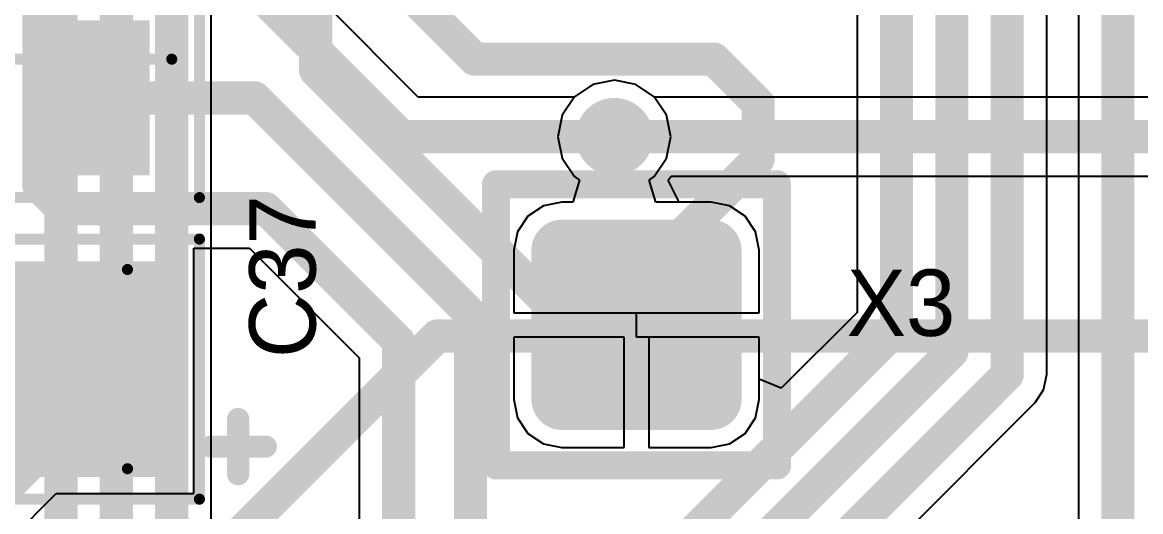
# Model space of a CAD drawing. Header units: millimetres. Extents: x 59 to 152, y 30 to 146.
# Drawn here: x 65.85 to 75.96, y 105.51 to 109.93 of the extents above; entities that cross this region are included whole.
import ezdxf

# ---------------------------------------------------------------- set-up
doc = ezdxf.new("R2010")
doc.units = ezdxf.units.MM
for name, color, linetype in [('BottomLayer', 5, 'Continuous'), ('BottomSolder', 6, 'Continuous'), ('Mechanical1', 6, 'Continuous'), ('Mechanical13', 56, 'Continuous'), ('Mechanical15', 56, 'Continuous'), ('MultiLayer', 9, 'Continuous'), ('PadHoleLayer', 156, 'Continuous'), ('TopLayer', 1, 'Continuous'), ('TopOverlay', 2, 'Continuous'), ('TopPaste', 8, 'Continuous'), ('TopSolder', 216, 'Continuous'), ('ViaHoleLayer', 16, 'Continuous')]:
    doc.layers.add(name, color=color, linetype=linetype)

# ---------------------------------------------------------------- blocks, each defined once
blk = doc.blocks.new('SMD_A_209')
at = {"layer": 'Mechanical13', "const_width": 0.1}
for points in [[(-1.7, 0.9), (-1.7, -0.9)], [(1.7, 0.9), (-1.7, 0.9)], [(1.7, 0.9), (1.7, -0.9)], [(1.7, -0.9), (-1.7, -0.9)]]:
    blk.add_lwpolyline(points, dxfattribs=at)
at = {"layer": 'Mechanical13', "const_width": 0.05}
for points in [[(-1.725, 0.9, 1), (-1.675, 0.9, 1)], [(-1.725, 0.9, 1), (-1.675, 0.9, 1)], [(1.675, 0.9, 1), (1.725, 0.9, 1)], [(1.675, 0.9, 1), (1.725, 0.9, 1)], [(-1.725, -0.9, 1), (-1.675, -0.9, 1)], [(-1.725, -0.9, 1), (-1.675, -0.9, 1)], [(1.675, -0.9, 1), (1.725, -0.9, 1)], [(1.675, -0.9, 1), (1.725, -0.9, 1)]]:
    blk.add_lwpolyline(points, format="xyb", close=True, dxfattribs=at)
at = {"layer": 'Mechanical15', "const_width": 0.1}
for points in [[(-2.35, 1.175), (-2.35, -1.175)], [(2.35, 1.175), (-2.35, 1.175)], [(2.35, 1.175), (2.35, -1.175)], [(0, 0.5), (0, -0.5)], [(0.5, 0), (-0.5, 0)], [(2.35, -1.175), (-2.35, -1.175)]]:
    blk.add_lwpolyline(points, dxfattribs=at)
at = {"layer": 'Mechanical15', "const_width": 0.05}
for points in [[(-2.375, 1.175, 1), (-2.325, 1.175, 1)], [(-2.375, 1.175, 1), (-2.325, 1.175, 1)], [(2.325, 1.175, 1), (2.375, 1.175, 1)], [(2.325, 1.175, 1), (2.375, 1.175, 1)], [(-0.025, 0.5, 1), (0.025, 0.5, 1)], [(-0.525, 0, 1), (-0.475, 0, 1)], [(0.475, 0, 1), (0.525, 0, 1)], [(-0.025, -0.5, 1), (0.025, -0.5, 1)], [(-2.375, -1.175, 1), (-2.325, -1.175, 1)], [(-2.375, -1.175, 1), (-2.325, -1.175, 1)], [(2.325, -1.175, 1), (2.375, -1.175, 1)], [(2.325, -1.175, 1), (2.375, -1.175, 1)]]:
    blk.add_lwpolyline(points, format="xyb", close=True, dxfattribs=at)
at = {"layer": 'TopLayer'}
for points in [[(-0.45, -0.925), (-0.45, 0.925), (-2.1, -0.925), (-2.1, 0.925)], [(2.1, -0.925), (2.1, 0.925), (0.45, -0.925), (0.45, 0.925)]]:
    blk.add_solid(points, dxfattribs=at)
at = {"layer": 'TopOverlay', "const_width": 0.2}
for points in [[(-2.7, 0.95), (-2.7, 0.45)], [(0.05, 0.825), (-0.05, 0.825)], [(-0.05, 0.825), (-0.05, -0.825)], [(-2.45, 0.7), (-2.95, 0.7)], [(0.05, -0.825), (-0.05, -0.825)]]:
    blk.add_lwpolyline(points, dxfattribs=at)
at = {"layer": 'TopOverlay', "const_width": 0.1}
for points in [[(-2.75, 0.95, 1), (-2.65, 0.95, 1)], [(-0.1, 0.825, 1), (0, 0.825, 1)], [(-0.1, 0.825, 1), (0, 0.825, 1)], [(0, 0.825, 1), (0.1, 0.825, 1)], [(-3, 0.7, 1), (-2.9, 0.7, 1)], [(-2.5, 0.7, 1), (-2.4, 0.7, 1)], [(-2.75, 0.45, 1), (-2.65, 0.45, 1)], [(-0.1, -0.825, 1), (0, -0.825, 1)], [(-0.1, -0.825, 1), (0, -0.825, 1)], [(0, -0.825, 1), (0.1, -0.825, 1)]]:
    blk.add_lwpolyline(points, format="xyb", close=True, dxfattribs=at)
at = {"layer": 'TopPaste'}
for points in [[(-0.45, -0.925), (-0.45, 0.925), (-2.1, -0.925), (-2.1, 0.925)], [(2.1, -0.925), (2.1, 0.925), (0.45, -0.925), (0.45, 0.925)]]:
    blk.add_solid(points, dxfattribs=at)
at = {"layer": 'TopSolder'}
for points in [[(-0.4, -0.975), (-0.4, 0.975), (-2.15, -0.975), (-2.15, 0.975)], [(2.15, -0.975), (2.15, 0.975), (0.4, -0.975), (0.4, 0.975)]]:
    blk.add_solid(points, dxfattribs=at)
blk = doc.blocks.new('SOT23_N_229')
at = {"layer": 'Mechanical13', "const_width": 0.1}
for points in [[(-0.7, 1.5), (-0.7, -1.5)], [(-0.7, 1.5), (0.7, 1.5)], [(0.7, 1.5), (0.7, -1.5)], [(-0.7, -1.5), (0.7, -1.5)]]:
    blk.add_lwpolyline(points, dxfattribs=at)
at = {"layer": 'Mechanical13', "const_width": 0.05}
for points in [[(-0.725, 1.5, 1), (-0.675, 1.5, 1)], [(-0.725, 1.5, 1), (-0.675, 1.5, 1)], [(0.675, 1.5, 1), (0.725, 1.5, 1)], [(0.675, 1.5, 1), (0.725, 1.5, 1)], [(-0.725, -1.5, 1), (-0.675, -1.5, 1)], [(-0.725, -1.5, 1), (-0.675, -1.5, 1)], [(0.675, -1.5, 1), (0.725, -1.5, 1)], [(0.675, -1.5, 1), (0.725, -1.5, 1)]]:
    blk.add_lwpolyline(points, format="xyb", close=True, dxfattribs=at)
at = {"layer": 'Mechanical15', "const_width": 0.1}
for points in [[(-1.95, 1.75), (-1.95, -1.75)], [(-1.95, 1.75), (1.95, 1.75)], [(1.95, 1.75), (1.95, -1.75)], [(0, 0.5), (0, -0.5)], [(-0.5, 0), (0.5, 0)], [(-1.95, -1.75), (1.95, -1.75)]]:
    blk.add_lwpolyline(points, dxfattribs=at)
at = {"layer": 'Mechanical15', "const_width": 0.05}
for points in [[(-1.975, 1.75, 1), (-1.925, 1.75, 1)], [(-1.975, 1.75, 1), (-1.925, 1.75, 1)], [(1.925, 1.75, 1), (1.975, 1.75, 1)], [(1.925, 1.75, 1), (1.975, 1.75, 1)], [(-0.025, 0.5, 1), (0.025, 0.5, 1)], [(-0.525, 0, 1), (-0.475, 0, 1)], [(0.475, 0, 1), (0.525, 0, 1)], [(-0.025, -0.5, 1), (0.025, -0.5, 1)], [(-1.975, -1.75, 1), (-1.925, -1.75, 1)], [(-1.975, -1.75, 1), (-1.925, -1.75, 1)], [(1.925, -1.75, 1), (1.975, -1.75, 1)], [(1.925, -1.75, 1), (1.975, -1.75, 1)]]:
    blk.add_lwpolyline(points, format="xyb", close=True, dxfattribs=at)
at = {"layer": 'TopLayer'}
for points in [[(-0.4, 0.65), (-0.4, 1.25), (-1.7, 0.65), (-1.7, 1.25)], [(1.7, -0.3), (1.7, 0.3), (0.4, -0.3), (0.4, 0.3)], [(-0.4, -1.25), (-0.4, -0.65), (-1.7, -1.25), (-1.7, -0.65)]]:
    blk.add_solid(points, dxfattribs=at)
at = {"layer": 'TopOverlay'}
for points, const_width in [([(-0.925, 1.8, 1), (-1.175, 1.8, 1)], 0.25), ([(-1.238, 1.8, 1), (-1.113, 1.8, 1)], 0.125), ([(-0.987, 1.8, 1), (-0.863, 1.8, 1)], 0.125), ([(-0.05, 1.5, 1), (0.05, 1.5, 1)], 0.1), ([(0.65, 1.5, 1), (0.75, 1.5, 1)], 0.1), ([(0.65, 1.5, 1), (0.75, 1.5, 1)], 0.1), ([(0.65, 0.7, 1), (0.75, 0.7, 1)], 0.1), ([(0.65, -0.7, 1), (0.75, -0.7, 1)], 0.1), ([(-0.05, -1.5, 1), (0.05, -1.5, 1)], 0.1), ([(0.65, -1.5, 1), (0.75, -1.5, 1)], 0.1), ([(0.65, -1.5, 1), (0.75, -1.5, 1)], 0.1)]:
    blk.add_lwpolyline(points, format="xyb", close=True, dxfattribs=dict(at, const_width=const_width))
at = {"layer": 'TopOverlay', "const_width": 0.2}
for points in [[(0, 1.5), (0.7, 1.5)], [(0.7, 1.5), (0.7, 0.7)], [(0.7, -0.7), (0.7, -1.5)], [(0, -1.5), (0.7, -1.5)]]:
    blk.add_lwpolyline(points, dxfattribs=at)
at = {"layer": 'TopPaste'}
for points in [[(-0.4, 0.65), (-0.4, 1.25), (-1.7, 0.65), (-1.7, 1.25)], [(1.7, -0.3), (1.7, 0.3), (0.4, -0.3), (0.4, 0.3)], [(-0.4, -1.25), (-0.4, -0.65), (-1.7, -1.25), (-1.7, -0.65)]]:
    blk.add_solid(points, dxfattribs=at)
at = {"layer": 'TopSolder'}
for points in [[(-0.35, 0.6), (-0.35, 1.3), (-1.75, 0.6), (-1.75, 1.3)], [(1.75, -0.35), (1.75, 0.35), (0.35, -0.35), (0.35, 0.35)], [(-0.35, -1.3), (-0.35, -0.6), (-1.75, -1.3), (-1.75, -0.6)]]:
    blk.add_solid(points, dxfattribs=at)
blk = doc.blocks.new('P___H______1_1_TH_P_____2_54___322')
at = {"layer": 'BottomLayer', "const_width": 0.225}
for points in [[(-0.787, 0.675, 1), (-0.563, 0.675, 1)], [(0.563, 0.675, 1), (0.787, 0.675, 1)], [(-0.787, -0.675, 1), (-0.563, -0.675, 1)], [(0.563, -0.675, 1), (0.787, -0.675, 1)]]:
    blk.add_lwpolyline(points, format="xyb", close=True, dxfattribs=at)
at = {"layer": 'BottomLayer'}
for points in [[(-0.675, -0.9), (0.675, -0.9), (-0.675, 0.9), (0.675, 0.9)], [(-0.9, -0.675), (0.9, -0.675), (-0.9, 0.675), (0.9, 0.675)]]:
    blk.add_solid(points, dxfattribs=at)
at = {"layer": 'BottomSolder', "const_width": 0.275}
for points in [[(-0.812, 0.675, 1), (-0.538, 0.675, 1)], [(0.538, 0.675, 1), (0.812, 0.675, 1)], [(-0.812, -0.675, 1), (-0.538, -0.675, 1)], [(0.538, -0.675, 1), (0.812, -0.675, 1)]]:
    blk.add_lwpolyline(points, format="xyb", close=True, dxfattribs=at)
at = {"layer": 'BottomSolder'}
for points in [[(-0.675, -0.95), (0.675, -0.95), (-0.675, 0.95), (0.675, 0.95)], [(-0.95, -0.675), (0.95, -0.675), (-0.95, 0.675), (0.95, 0.675)]]:
    blk.add_solid(points, dxfattribs=at)
at = {"layer": 'Mechanical1', "const_width": 0.2}
for points in [[(-1.27, 1.27), (1.27, 1.27)], [(-1.27, -1.27), (-1.27, 1.27)], [(1.27, -1.27), (1.27, 1.27)], [(-1.27, -1.27), (1.27, -1.27)]]:
    blk.add_lwpolyline(points, dxfattribs=at)
at = {"layer": 'Mechanical1', "const_width": 0.1}
for points in [[(-1.32, 1.27, 1), (-1.22, 1.27, 1)], [(-1.32, 1.27, 1), (-1.22, 1.27, 1)], [(1.22, 1.27, 1), (1.32, 1.27, 1)], [(1.22, 1.27, 1), (1.32, 1.27, 1)], [(-1.32, -1.27, 1), (-1.22, -1.27, 1)], [(-1.32, -1.27, 1), (-1.22, -1.27, 1)], [(1.22, -1.27, 1), (1.32, -1.27, 1)], [(1.22, -1.27, 1), (1.32, -1.27, 1)]]:
    blk.add_lwpolyline(points, format="xyb", close=True, dxfattribs=at)
at = {"layer": 'MultiLayer', "const_width": 0.225}
for points in [[(-0.787, 0.675, 1), (-0.563, 0.675, 1)], [(0.563, 0.675, 1), (0.787, 0.675, 1)], [(-0.787, -0.675, 1), (-0.563, -0.675, 1)], [(0.563, -0.675, 1), (0.787, -0.675, 1)]]:
    blk.add_lwpolyline(points, format="xyb", close=True, dxfattribs=at)
at = {"layer": 'MultiLayer'}
for points in [[(-0.675, -0.9), (0.675, -0.9), (-0.675, 0.9), (0.675, 0.9)], [(-0.9, -0.675), (0.9, -0.675), (-0.9, 0.675), (0.9, 0.675)]]:
    blk.add_solid(points, dxfattribs=at)
at = {"layer": 'PadHoleLayer', "const_width": 0.5}
blk.add_lwpolyline([(-0.25, 0, 1), (0.25, 0, 1)], format="xyb", close=True, dxfattribs=at)
at = {"layer": 'TopLayer', "const_width": 0.225}
for points in [[(-0.787, 0.675, 1), (-0.563, 0.675, 1)], [(0.563, 0.675, 1), (0.787, 0.675, 1)], [(-0.787, -0.675, 1), (-0.563, -0.675, 1)], [(0.563, -0.675, 1), (0.787, -0.675, 1)]]:
    blk.add_lwpolyline(points, format="xyb", close=True, dxfattribs=at)
at = {"layer": 'TopLayer'}
for points in [[(-0.675, -0.9), (0.675, -0.9), (-0.675, 0.9), (0.675, 0.9)], [(-0.9, -0.675), (0.9, -0.675), (-0.9, 0.675), (0.9, 0.675)]]:
    blk.add_solid(points, dxfattribs=at)
at = {"layer": 'TopOverlay', "const_width": 0.254}
for points in [[(-1.27, 1.27), (1.27, 1.27)], [(-1.27, -1.27), (-1.27, 1.27)], [(-1.27, 1.27), (1.27, 1.27)], [(1.27, -1.27), (1.27, 1.27)], [(-1.27, -1.27), (1.27, -1.27)]]:
    blk.add_lwpolyline(points, dxfattribs=at)
at = {"layer": 'TopOverlay', "const_width": 0.127}
for points in [[(-1.333, 1.27, 1), (-1.206, 1.27, 1)], [(-1.333, 1.27, 1), (-1.206, 1.27, 1)], [(-1.333, 1.27, 1), (-1.206, 1.27, 1)], [(1.206, 1.27, 1), (1.333, 1.27, 1)], [(1.206, 1.27, 1), (1.333, 1.27, 1)], [(1.206, 1.27, 1), (1.333, 1.27, 1)], [(-1.333, -1.27, 1), (-1.206, -1.27, 1)], [(-1.333, -1.27, 1), (-1.206, -1.27, 1)], [(1.206, -1.27, 1), (1.333, -1.27, 1)], [(1.206, -1.27, 1), (1.333, -1.27, 1)]]:
    blk.add_lwpolyline(points, format="xyb", close=True, dxfattribs=at)
at = {"layer": 'TopSolder', "const_width": 0.275}
for points in [[(-0.812, 0.675, 1), (-0.538, 0.675, 1)], [(0.538, 0.675, 1), (0.812, 0.675, 1)], [(-0.812, -0.675, 1), (-0.538, -0.675, 1)], [(0.538, -0.675, 1), (0.812, -0.675, 1)]]:
    blk.add_lwpolyline(points, format="xyb", close=True, dxfattribs=at)
at = {"layer": 'TopSolder'}
for points in [[(-0.675, -0.95), (0.675, -0.95), (-0.675, 0.95), (0.675, 0.95)], [(-0.95, -0.675), (0.95, -0.675), (-0.95, 0.675), (0.95, 0.675)]]:
    blk.add_solid(points, dxfattribs=at)

msp = doc.modelspace()

# ---------------------------------------------------------------- linework, layer by layer
at = {"layer": 'BottomLayer'}
for p, q in [((67.557, 100.376), (67.557, 120.524)), ((71.005, 109.371), (70.84, 109.26)), ((71.2, 109.41), (71.005, 109.371)), ((71.395, 109.371), (71.2, 109.41)), ((71.56, 109.26), (71.395, 109.371)), ((70.84, 109.26), (70.729, 109.095)), ((71.563, 109.257), (71.56, 109.26)), ((77.712, 109.257), (71.563, 109.257)), ((70.729, 109.095), (70.69, 108.9)), ((70.69, 108.9), (70.729, 108.705)), ((70.729, 108.705), (70.84, 108.54)), ((70.84, 108.54), (70.886, 108.508)), ((71.686, 108.508), (71.712, 108.543)), ((71.712, 108.543), (77.86, 108.543)), ((70.886, 108.508), (70.826, 108.308)), ((71.787, 108.308), (71.686, 108.508)), ((70.559, 108.275), (70.419, 108.181)), ((70.725, 108.308), (70.559, 108.275)), ((70.826, 108.308), (70.725, 108.308)), ((72.075, 108.308), (71.787, 108.308)), ((72.241, 108.275), (72.075, 108.308)), ((72.381, 108.181), (72.241, 108.275)), ((70.419, 108.181), (70.325, 108.041)), ((72.475, 108.041), (72.381, 108.181)), ((70.325, 108.041), (70.292, 107.875)), ((72.508, 107.875), (72.475, 108.041)), ((70.292, 107.875), (70.292, 107.31)), ((72.508, 107.31), (72.508, 107.875)), ((70.292, 107.31), (72.508, 107.31)), ((71.29, 107.09), (70.292, 107.09)), ((70.292, 107.09), (70.292, 106.525)), ((71.29, 106.092), (71.29, 107.09)), ((72.508, 107.09), (71.51, 107.09)), ((71.51, 107.09), (71.51, 106.092)), ((72.508, 106.525), (72.508, 107.09)), ((70.292, 106.525), (70.325, 106.359)), ((72.475, 106.359), (72.508, 106.525)), ((70.325, 106.359), (70.419, 106.219)), ((72.381, 106.219), (72.475, 106.359)), ((70.419, 106.219), (70.559, 106.125)), ((72.241, 106.125), (72.381, 106.219)), ((70.559, 106.125), (70.725, 106.092)), ((72.075, 106.092), (72.241, 106.125)), ((70.725, 106.092), (71.29, 106.092)), ((71.51, 106.092), (72.075, 106.092))]:
    msp.add_line(p, q, dxfattribs=at)
at = {"layer": 'BottomLayer', "const_width": 0.3}
for points in [[(66.2, 99.814), (66.2, 121.086)], [(66.7, 100.021), (66.7, 120.879)], [(67.2, 100.228), (67.2, 120.672)], [(68.5, 109.5), (68.5, 115.9)], [(68.5, 109.5), (70.9, 107.1)], [(71.2, 108.9), (77.86, 108.9)], [(67.8, 105.3), (69.6, 107.1)], [(69.6, 107.1), (70.9, 107.1)], [(70.9, 107.1), (78.6, 107.1)]]:
    msp.add_lwpolyline(points, dxfattribs=at)
at = {"layer": 'BottomLayer'}
for points, const_width in [([(68.425, 109.5, 1), (68.575, 109.5, 1)], 0.15), ([(68.425, 109.5, 1), (68.575, 109.5, 1)], 0.15), ([(71.05, 108.9, 1), (71.35, 108.9, 1)], 0.3), ([(71.125, 108.9, 1), (71.275, 108.9, 1)], 0.15), ([(69.525, 107.1, 1), (69.675, 107.1, 1)], 0.15), ([(69.525, 107.1, 1), (69.675, 107.1, 1)], 0.15), ([(70.825, 107.1, 1), (70.975, 107.1, 1)], 0.15), ([(70.825, 107.1, 1), (70.975, 107.1, 1)], 0.15), ([(70.825, 107.1, 1), (70.975, 107.1, 1)], 0.15)]:
    msp.add_lwpolyline(points, format="xyb", close=True, dxfattribs=dict(at, const_width=const_width))
at = {"layer": 'BottomSolder', "const_width": 0.35}
msp.add_lwpolyline([(71.025, 108.9, 1), (71.375, 108.9, 1)], format="xyb", close=True, dxfattribs=at)
at = {"layer": 'MultiLayer', "const_width": 0.3}
msp.add_lwpolyline([(71.05, 108.9, 1), (71.35, 108.9, 1)], format="xyb", close=True, dxfattribs=at)
at = {"layer": 'TopLayer'}
for p, q in [((75.393, 116.968), (75.393, 105.15)), ((73.393, 116.839), (73.393, 107.312)), ((75.107, 106.75), (75.107, 116.839)), ((69.427, 109.257), (68.588, 110.096)), ((71.005, 109.371), (70.84, 109.26)), ((71.2, 109.41), (71.005, 109.371)), ((71.395, 109.371), (71.2, 109.41)), ((71.56, 109.26), (71.395, 109.371)), ((70.837, 109.257), (69.427, 109.257)), ((70.84, 109.26), (70.837, 109.257)), ((71.671, 109.095), (71.56, 109.26)), ((71.71, 108.9), (71.671, 109.095)), ((71.671, 108.705), (71.71, 108.9)), ((71.56, 108.54), (71.671, 108.705)), ((71.514, 108.508), (71.56, 108.54)), ((71.574, 108.308), (71.514, 108.508)), ((72.075, 108.308), (71.574, 108.308)), ((72.241, 108.275), (72.075, 108.308)), ((72.381, 108.181), (72.241, 108.275)), ((72.475, 108.041), (72.381, 108.181)), ((72.508, 107.875), (72.475, 108.041)), ((67.4, 105.675), (67.4, 107.893)), ((67.4, 107.893), (67.902, 107.893)), ((67.902, 107.893), (68.893, 106.902)), ((72.508, 107.31), (72.508, 107.875)), ((71.4, 107.09), (71.4, 107.31)), ((71.4, 107.31), (72.508, 107.31)), ((73.393, 107.312), (72.708, 106.627)), ((72.508, 107.09), (71.4, 107.09)), ((72.508, 106.71), (72.508, 107.09)), ((68.893, 106.902), (68.893, 104.828)), ((75.079, 106.613), (75.107, 106.75)), ((72.708, 106.627), (72.508, 106.71)), ((75.002, 106.497), (75.079, 106.613)), ((71.757, 103.252), (75.002, 106.497)), ((65.444, 104.965), (66.155, 105.675)), ((66.155, 105.675), (67.4, 105.675))]:
    msp.add_line(p, q, dxfattribs=at)
at = {"layer": 'TopLayer', "const_width": 0.3}
for points in [[(73.75, 107.164), (73.75, 118.25)], [(74.25, 106.957), (74.25, 118.25)], [(74.75, 106.75), (74.75, 118.25)], [(75.75, 105.15), (75.75, 118.25)], [(68.6, 110.938), (69.938, 109.6)], [(67.8, 110.379), (69.279, 108.9)], [(66, 108.455), (66, 110.1)], [(69.938, 109.6), (72.1, 109.6)], [(72.1, 109.6), (72.5, 109.2)], [(66.65, 109.25), (67.95, 109.25)], [(67.95, 109.25), (69.9, 107.3)], [(72.5, 108.7), (72.5, 109.2)], [(69.279, 108.9), (71.2, 108.9)], [(70.9, 107.1), (72.5, 108.7)], [(64.75, 108.425), (66.375, 106.8)], [(66, 108.455), (66.205, 108.25)], [(66.205, 108.25), (68.05, 108.25)], [(68.05, 108.25), (69.25, 107.05)], [(69.9, 74.865), (69.9, 107.3)], [(70.4, 103.814), (73.75, 107.164)], [(69.25, 99.555), (69.25, 107.05)], [(70.9, 103.607), (74.25, 106.957)], [(66.375, 106.4), (66.375, 106.8)], [(71.4, 103.4), (74.75, 106.75)], [(65.087, 105.112), (66.375, 106.4)]]:
    msp.add_lwpolyline(points, dxfattribs=at)
at = {"layer": 'TopLayer'}
for points, const_width in [([(69.863, 109.6, 1), (70.013, 109.6, 1)], 0.15), ([(69.863, 109.6, 1), (70.013, 109.6, 1)], 0.15), ([(72.025, 109.6, 1), (72.175, 109.6, 1)], 0.15), ([(72.025, 109.6, 1), (72.175, 109.6, 1)], 0.15), ([(66.575, 109.25, 1), (66.725, 109.25, 1)], 0.15), ([(67.875, 109.25, 1), (68.025, 109.25, 1)], 0.15), ([(67.875, 109.25, 1), (68.025, 109.25, 1)], 0.15), ([(72.425, 109.2, 1), (72.575, 109.2, 1)], 0.15), ([(72.425, 109.2, 1), (72.575, 109.2, 1)], 0.15), ([(71.05, 108.9, 1), (71.35, 108.9, 1)], 0.3), ([(69.204, 108.9, 1), (69.354, 108.9, 1)], 0.15), ([(69.204, 108.9, 1), (69.354, 108.9, 1)], 0.15), ([(71.125, 108.9, 1), (71.275, 108.9, 1)], 0.15), ([(72.425, 108.7, 1), (72.575, 108.7, 1)], 0.15), ([(72.425, 108.7, 1), (72.575, 108.7, 1)], 0.15), ([(65.925, 108.455, 1), (66.075, 108.455, 1)], 0.15), ([(65.925, 108.455, 1), (66.075, 108.455, 1)], 0.15), ([(66.13, 108.25, 1), (66.28, 108.25, 1)], 0.15), ([(66.13, 108.25, 1), (66.28, 108.25, 1)], 0.15), ([(67.975, 108.25, 1), (68.125, 108.25, 1)], 0.15), ([(67.975, 108.25, 1), (68.125, 108.25, 1)], 0.15), ([(69.825, 107.3, 1), (69.975, 107.3, 1)], 0.15), ([(69.825, 107.3, 1), (69.975, 107.3, 1)], 0.15), ([(70.825, 107.1, 1), (70.975, 107.1, 1)], 0.15), ([(73.675, 107.164, 1), (73.825, 107.164, 1)], 0.15), ([(73.675, 107.164, 1), (73.825, 107.164, 1)], 0.15), ([(69.175, 107.05, 1), (69.325, 107.05, 1)], 0.15), ([(69.175, 107.05, 1), (69.325, 107.05, 1)], 0.15), ([(74.175, 106.957, 1), (74.325, 106.957, 1)], 0.15), ([(74.175, 106.957, 1), (74.325, 106.957, 1)], 0.15), ([(66.3, 106.8, 1), (66.45, 106.8, 1)], 0.15), ([(66.3, 106.8, 1), (66.45, 106.8, 1)], 0.15), ([(74.675, 106.75, 1), (74.825, 106.75, 1)], 0.15), ([(74.675, 106.75, 1), (74.825, 106.75, 1)], 0.15), ([(66.3, 106.4, 1), (66.45, 106.4, 1)], 0.15), ([(66.3, 106.4, 1), (66.45, 106.4, 1)], 0.15)]:
    msp.add_lwpolyline(points, format="xyb", close=True, dxfattribs=dict(at, const_width=const_width))
at = {"layer": 'TopSolder', "const_width": 0.35}
msp.add_lwpolyline([(71.025, 108.9, 1), (71.375, 108.9, 1)], format="xyb", close=True, dxfattribs=at)
at = {"layer": 'ViaHoleLayer', "const_width": 0.15}
msp.add_lwpolyline([(71.125, 108.9, 1), (71.275, 108.9, 1)], format="xyb", close=True, dxfattribs=at)

# ---------------------------------------------------------------- block references
for name, p, rotation in [('SOT23_N_229', (65.7, 110.3), 90), ('SMD_A_209', (65.1, 106.8), 180)]:
    msp.add_blockref(name, p, dxfattribs=dict(rotation=rotation))
msp.add_blockref('P___H______1_1_TH_P_____2_54___322', (71.4, 107.2))

# ---------------------------------------------------------------- texts
at = {"layer": 'TopOverlay'}
msp.add_text('C37', height=0.6, rotation=90, dxfattribs=at).set_placement((68.5, 106.9))
msp.add_text('X3', height=0.6, dxfattribs=at).set_placement((73.3, 107.1))

doc.saveas('drawing.dxf')
